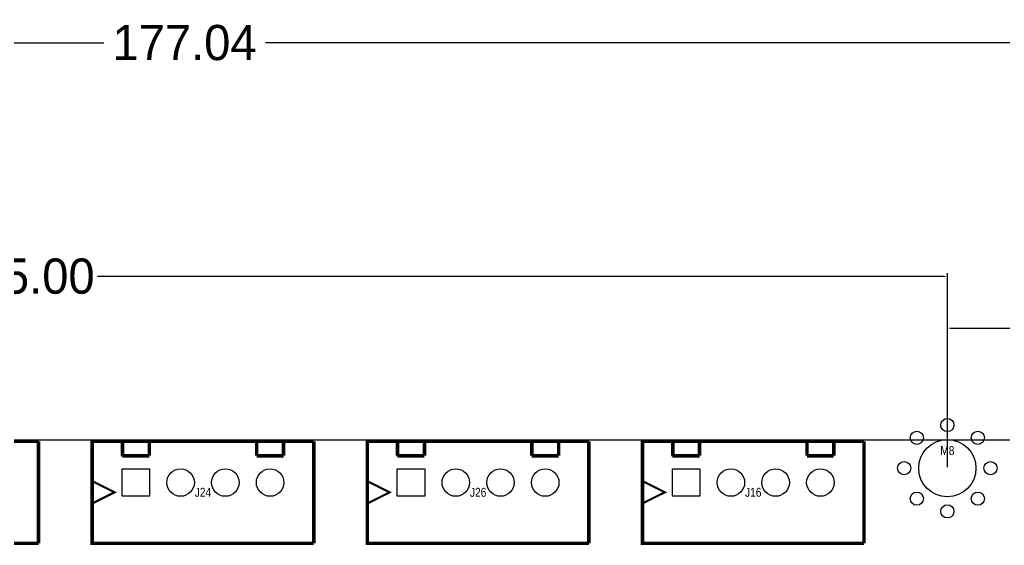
# Model space of a CAD drawing. Extents: x -26 to 196, y -14 to 133.
# Drawn here: x 79.2 to 135.1, y 103 to 132.8 of the extents above; entities that cross this region are included whole.
import ezdxf
from ezdxf.enums import TextEntityAlignment as Align

# ---------------------------------------------------------------- set-up
doc = ezdxf.new("R2010")
doc.units = 0
doc.header["$MEASUREMENT"] = 0
doc.layers.get('0').update_dxf_attribs({"linetype": 'CONTINUOUS'})
doc.layers.get('Defpoints').update_dxf_attribs({"linetype": 'CONTINUOUS'})
doc.layers.add('2', color=212, linetype='CONTINUOUS')
doc.dimstyles.get("Standard").update_dxf_attribs({"dimtxt": 0.18, "dimasz": 0.18, "dimexe": 0.18, "dimexo": 0.0625, "dimgap": 0.09, "dimtad": 0, "dimtih": 1, "dimtoh": 1, "dimzin": 0, "dimdsep": 46, "dimtxsty": 'STANDARD', "dimcen": 0.09, "dimadec": 0, "dimazin": 0, "dimtfac": 1, "dimtofl": 0, "dimtmove": 0, "dimatfit": 3, "dimfxl": 1, "dimtolj": 1, "dimtzin": 0, "dimarcsym": 0})

# ---------------------------------------------------------------- blocks, each defined once
blk = doc.blocks.new('*D9')
at = {"color": 0, "linetype": 'Continuous', "lineweight": -2}
for p, q in [((26.825, 107.426), (26.825, 118.443)), ((27.005, 118.263), (75.069, 118.263)), ((131.646, 118.263), (83.582, 118.263)), ((131.826, 107.426), (131.826, 118.443))]:
    blk.add_line(p, q, dxfattribs=at)
at = {"color": 0, "linetype": 'Continuous'}
for points in [[(27.005, 118.293), (27.005, 118.233), (26.825, 118.263)], [(131.646, 118.293), (131.646, 118.233), (131.826, 118.263)]]:
    blk.add_solid(points, dxfattribs=at)
at = {"layer": 'Defpoints', "color": 0, "linetype": 'Continuous'}
for p in [(131.826, 118.263), (26.825, 107.363), (131.826, 107.363)]:
    blk.add_point(p, dxfattribs=at)
at = {"color": 0, "linetype": 'Continuous', "insert": (79.325, 118.263), "char_height": 2, "attachment_point": 5}
blk.add_mtext('\\A1;105.00', dxfattribs=at)
blk = doc.blocks.new('*D11')
at = {"color": 0, "linetype": 'Continuous', "lineweight": -2}
for p, q in [((131.826, 107.426), (131.826, 115.504)), ((132.006, 115.324), (148.977, 115.324)), ((172.794, 115.324), (155.823, 115.324)), ((172.974, 104.965), (172.974, 115.504))]:
    blk.add_line(p, q, dxfattribs=at)
at = {"color": 0, "linetype": 'Continuous'}
for points in [[(132.006, 115.354), (132.006, 115.294), (131.826, 115.324)], [(172.794, 115.354), (172.794, 115.294), (172.974, 115.324)]]:
    blk.add_solid(points, dxfattribs=at)
at = {"layer": 'Defpoints', "color": 0, "linetype": 'Continuous'}
for p in [(172.974, 115.324), (131.826, 107.363), (172.974, 104.902)]:
    blk.add_point(p, dxfattribs=at)
at = {"color": 0, "linetype": 'Continuous', "insert": (152.4, 115.324), "char_height": 2, "attachment_point": 5}
blk.add_mtext('\\A1;41.15', dxfattribs=at)
blk = doc.blocks.new('*D12')
at = {"color": 0, "linetype": 'Continuous', "lineweight": -2}
for p, q in [((0, 109.028), (0, 131.712)), ((0.18, 131.532), (83.929, 131.532)), ((176.858, 131.532), (93.109, 131.532)), ((177.038, 109.028), (177.038, 131.712))]:
    blk.add_line(p, q, dxfattribs=at)
at = {"color": 0, "linetype": 'Continuous'}
for points in [[(0.18, 131.562), (0.18, 131.502), (0, 131.532)], [(176.858, 131.562), (176.858, 131.502), (177.038, 131.532)]]:
    blk.add_solid(points, dxfattribs=at)
at = {"layer": 'Defpoints', "color": 0, "linetype": 'Continuous'}
for p in [(177.038, 131.532), (0, 108.966), (177.038, 108.966)]:
    blk.add_point(p, dxfattribs=at)
at = {"color": 0, "linetype": 'Continuous', "insert": (88.519, 131.532), "char_height": 2, "attachment_point": 5}
blk.add_mtext('\\A1;177.04', dxfattribs=at)

msp = doc.modelspace()

# ---------------------------------------------------------------- linework, layer by layer
at = {"layer": '2'}
for points in [[(0, 0.762), (0, 108.966), (177.038, 108.966), (177.038, 0.762)], [(86.53526, 105.7656), (84.9757, 105.7656), (84.9757, 107.32516), (86.53526, 107.32516)], [(102.15626, 105.7656), (100.5967, 105.7656), (100.5967, 107.32516), (102.15626, 107.32516)], [(117.77726, 105.7656), (116.2177, 105.7656), (116.2177, 107.32516), (117.77726, 107.32516)]]:
    msp.add_lwpolyline(points, close=True, dxfattribs=at)
for points, const_width in [([(80.23352, 103.09606), (67.65544, 103.09606), (67.65544, 105.3592), (68.92544, 105.9942), (67.65544, 106.6292), (67.65544, 108.89488)], 0.11938), ([(67.65544, 108.89488), (80.23352, 108.89488)], 0.11938), ([(80.23352, 108.89488), (71.01332, 108.89488)], 0.20066), ([(80.23352, 103.09606), (80.23352, 108.89488)], 0.20066), ([(80.23352, 108.89488), (80.23352, 103.09606)], 0.11938), ([(86.63432, 103.09606), (83.27644, 103.09606), (83.27644, 108.89488), (86.63432, 108.89488)], 0.20066), ([(95.85452, 103.09606), (83.27644, 103.09606), (83.27644, 105.3592), (84.54644, 105.9942), (83.27644, 106.6292), (83.27644, 108.89488)], 0.11938), ([(83.27644, 108.89488), (95.85452, 108.89488)], 0.11938), ([(84.99348, 108.06938), (84.99348, 108.89488)], 0.20066), ([(84.99348, 108.89488), (84.99348, 108.06938), (86.51748, 108.06938)], 0.11938), ([(86.51748, 108.89488), (86.51748, 108.06938)], 0.20066), ([(86.51748, 108.06938), (86.51748, 108.89488)], 0.11938), ([(95.85452, 108.89488), (86.63432, 108.89488)], 0.20066), ([(92.61348, 108.06938), (92.61348, 108.89488)], 0.20066), ([(92.61348, 108.06938), (92.61348, 108.89488)], 0.11938), ([(94.13748, 108.89488), (94.13748, 108.06938)], 0.20066), ([(94.13748, 108.89488), (94.13748, 108.06938)], 0.11938), ([(95.85452, 103.09606), (95.85452, 108.89488)], 0.20066), ([(95.85452, 108.89488), (95.85452, 103.09606)], 0.11938), ([(102.25532, 103.09606), (98.89744, 103.09606), (98.89744, 108.89488), (102.25532, 108.89488)], 0.20066), ([(111.47552, 103.09606), (98.89744, 103.09606), (98.89744, 105.3592), (100.16744, 105.9942), (98.89744, 106.6292), (98.89744, 108.89488)], 0.11938), ([(98.89744, 108.89488), (111.47552, 108.89488)], 0.11938), ([(100.61448, 108.06938), (100.61448, 108.89488)], 0.20066), ([(100.61448, 108.89488), (100.61448, 108.06938), (102.13848, 108.06938)], 0.11938), ([(102.13848, 108.89488), (102.13848, 108.06938)], 0.20066), ([(102.13848, 108.06938), (102.13848, 108.89488)], 0.11938), ([(111.47552, 108.89488), (102.25532, 108.89488)], 0.20066), ([(108.23448, 108.06938), (108.23448, 108.89488)], 0.20066), ([(108.23448, 108.06938), (108.23448, 108.89488)], 0.11938), ([(109.75848, 108.89488), (109.75848, 108.06938)], 0.20066), ([(109.75848, 108.89488), (109.75848, 108.06938)], 0.11938), ([(111.47552, 103.09606), (111.47552, 108.89488)], 0.20066), ([(111.47552, 108.89488), (111.47552, 103.09606)], 0.11938), ([(117.87632, 103.09606), (114.51844, 103.09606), (114.51844, 108.89488), (117.87632, 108.89488)], 0.20066), ([(127.09652, 103.09606), (114.51844, 103.09606), (114.51844, 105.3592), (115.78844, 105.9942), (114.51844, 106.6292), (114.51844, 108.89488)], 0.11938), ([(114.51844, 108.89488), (127.09652, 108.89488)], 0.11938), ([(116.23548, 108.06938), (116.23548, 108.89488)], 0.20066), ([(116.23548, 108.89488), (116.23548, 108.06938), (117.75948, 108.06938)], 0.11938), ([(117.75948, 108.89488), (117.75948, 108.06938)], 0.20066), ([(117.75948, 108.06938), (117.75948, 108.89488)], 0.11938), ([(127.09652, 108.89488), (117.87632, 108.89488)], 0.20066), ([(123.85548, 108.06938), (123.85548, 108.89488)], 0.20066), ([(123.85548, 108.06938), (123.85548, 108.89488)], 0.11938), ([(125.37948, 108.89488), (125.37948, 108.06938)], 0.20066), ([(125.37948, 108.89488), (125.37948, 108.06938)], 0.11938), ([(127.09652, 103.09606), (127.09652, 108.89488)], 0.20066), ([(127.09652, 108.89488), (127.09652, 103.09606)], 0.11938), ([(86.51748, 108.06938), (84.99348, 108.06938)], 0.20066), ([(94.13748, 108.06938), (92.61348, 108.06938)], 0.20066), ([(94.13748, 108.06938), (92.61348, 108.06938)], 0.11938), ([(102.13848, 108.06938), (100.61448, 108.06938)], 0.20066), ([(109.75848, 108.06938), (108.23448, 108.06938)], 0.20066), ([(109.75848, 108.06938), (108.23448, 108.06938)], 0.11938), ([(117.75948, 108.06938), (116.23548, 108.06938)], 0.20066), ([(125.37948, 108.06938), (123.85548, 108.06938)], 0.20066), ([(125.37948, 108.06938), (123.85548, 108.06938)], 0.11938), ([(71.01332, 103.09606), (80.23352, 103.09606)], 0.20066), ([(86.63432, 103.09606), (95.85452, 103.09606)], 0.20066), ([(102.25532, 103.09606), (111.47552, 103.09606)], 0.20066), ([(117.87632, 103.09606), (127.09652, 103.09606)], 0.20066)]:
    msp.add_lwpolyline(points, dxfattribs=dict(at, const_width=const_width))
for centre, radius in [((131.826, 109.81436), 0.37465), ((130.09626, 109.093), 0.37465), ((133.55574, 109.093), 0.37465), ((131.826, 107.36326), 1.6256), ((88.29548, 106.54538), 0.77978), ((90.83548, 106.54538), 0.77978), ((93.37548, 106.54538), 0.77978), ((103.91648, 106.54538), 0.77978), ((106.45648, 106.54538), 0.77978), ((108.99648, 106.54538), 0.77978), ((119.53748, 106.54538), 0.77978), ((122.07748, 106.54538), 0.77978), ((124.61748, 106.54538), 0.77978), ((129.3749, 107.36326), 0.37465), ((134.2771, 107.36326), 0.37465), ((130.09626, 105.63352), 0.37465), ((133.55574, 105.63352), 0.37465), ((131.826, 104.91216), 0.37465)]:
    msp.add_circle(centre, radius, dxfattribs=at)

# ---------------------------------------------------------------- texts
at = {"layer": '2', "width": 0.85}
for s, p in [('M8', (131.826, 108.11256)), ('J24', (89.56548, 105.7402)), ('J26', (105.18648, 105.7402)), ('J16', (120.80748, 105.7402))]:
    msp.add_text(s, height=0.508, dxfattribs=at).set_placement(p, align=Align.CENTER)

# ---------------------------------------------------------------- dimensions: what is measured, and where the dimension line sits
at = {"linetype": 'Continuous'}
for base, p1, p2, picture, middle in [((177.038, 131.53222), (0, 108.966), (177.038, 108.966), '*D12', (88.519, 131.53222)), ((172.974, 115.32395), (131.826, 107.36326), (172.974, 104.902), '*D11', (152.4, 115.32395))]:
    dim = msp.add_linear_dim(base=base, p1=p1, p2=p2, dimstyle='Standard', override={"dimtxt": 2}, dxfattribs=at)
    dim.commit()
    dim.dimension.update_dxf_attribs({"geometry": picture, "text_midpoint": middle})
dim = msp.add_linear_dim(base=(131.826, 118.26344), p1=(26.82494, 107.36326), p2=(131.826, 107.36326), dimstyle='Standard', override={"dimtxt": 2}, dxfattribs=at)
dim.commit()
dim.dimension.update_dxf_attribs({"geometry": '*D9', "text_midpoint": (79.32547, 118.26344), "dimtype": 160})

doc.saveas('drawing.dxf')
